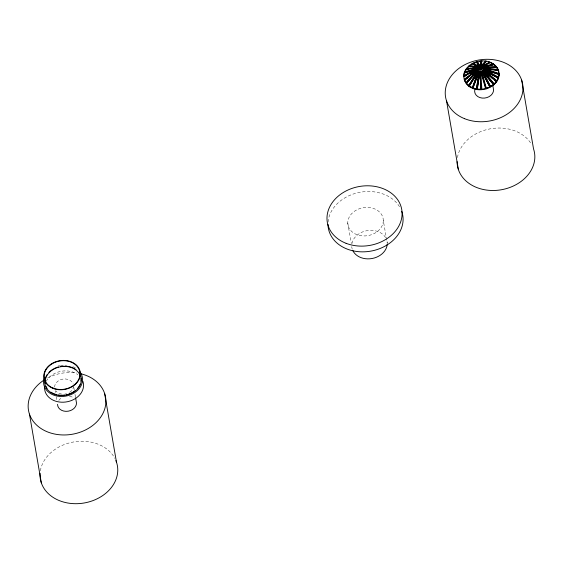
<?xml version="1.0" encoding="UTF-8"?>
<svg xmlns="http://www.w3.org/2000/svg" width="563" height="563" viewBox="0 0 563 563"><rect width="100%" height="100%" fill="white"/><g stroke="black" fill="none" stroke-linecap="round" stroke-linejoin="round"><path stroke-width="0.42" stroke-dasharray="2.81 2.11" d="M383.297 220.407A17.861 14.152 -9.8 0 1 356.815 234.63A17.861 14.152 -9.8 0 1 356.485 210.006A17.861 14.152 -9.8 0 1 383.297 220.407L387.253 243.322A17.861 14.152 -9.8 0 0 386.598 239.683M347.765 222.955L351.284 243.322M73.809 387.464L74.253 390.039M74.992 394.332L75.442 396.915M55.195 390.799L55.491 392.517M56.237 396.816L56.828 400.251M58.826 400.448A9.529 7.551 -9.8 0 1 62.303 397.457M69.495 396.253A9.529 7.551 -9.8 0 1 73.739 397.957M47.651 377.97A39.086 30.965 -9.8 0 1 76.343 372.924M40.367 470.788A39.086 30.965 -9.8 0 1 73.894 441.913A39.086 30.965 -9.8 0 1 114.838 458.345M73.528 385.972A9.529 7.551 -9.8 0 1 68.777 392.833M66.49 393.734A9.529 7.551 -9.8 0 1 64.865 394.065M61.585 394.037A9.529 7.551 -9.8 0 1 55.843 390.856M54.583 387.14A9.529 7.551 -9.8 0 1 62.838 379.103A9.529 7.551 -9.8 0 1 73.211 384.022M46.257 381.292A19.606 15.532 -9.8 0 1 77.87 374.655M58.052 366.049A19.606 15.532 -9.8 0 1 59.713 365.654M60.558 365.493A19.606 15.532 -9.8 0 1 66.49 365.232M72.845 366.696A19.606 15.532 -9.8 0 1 75.632 368.089M352.149 248.797A17.861 14.152 -9.8 0 1 351.755 246.608M351.917 243.624A17.861 14.152 -9.8 0 1 366.985 230.668A17.861 14.152 -9.8 0 1 385.641 237.649M328.06 222.012A37.763 29.916 -9.8 0 1 359.75 192.328A37.763 29.916 -9.8 0 1 400.455 208.409M457.445 157.57A39.086 30.965 -9.8 0 1 490.464 128.786A39.086 30.965 -9.8 0 1 531.514 144.402"/><path stroke-width="0.84" d="M481.675 66.751L481.752 66.223L489.894 62.05L489.817 62.584L481.675 66.751L486.488 61.128L489.894 62.05M476.368 88.933L479.176 71.712L476.544 88.961L472.955 88.011L479 71.684M477.269 89.074L479.901 71.825L481.02 89.243L477.269 89.074L479.993 71.839M463.736 75.752L476.833 68.799L477.206 69.087L464.116 76.04L463.736 75.752L464.229 72.789L480.183 67.82L494.089 64.625L496.904 67.398L498.67 70.72L468.613 66.068L466.354 68.552L466.671 68.975L477.853 67.806L477.544 67.384L466.354 68.552M498.346 77.546L499.121 74.316L483.645 69.376L498.346 77.546L499.121 74.316M472.589 88.335C483.976 93.409 502.273 84.591 498.642 70.664M480.007 66.68L480.992 60.888L477.333 61.501L480.007 66.68L480.992 60.888M480.851 66.082L481.928 60.832L485.587 60.994L485.595 61.536L480.858 66.624L480.851 66.082L485.587 60.994M480.858 66.624L481.928 60.832M482.407 67.046L482.561 66.547L490.704 62.373L493.631 63.999L493.477 64.499L482.407 67.046L484.63 65.913M490.549 62.88L490.704 62.373M478.191 71.36L472.399 87.744L478.444 71.417L469.225 86.069L472.399 87.744M472.955 88.011L479.176 71.712M483.005 67.49L483.216 67.032L494.293 64.485L496.531 66.694L496.32 67.152L483.005 67.49L484.708 67.096M494.075 64.942L494.293 64.485M464.468 72.05L465.89 69.228L477.072 68.06L477.431 68.419L464.827 72.409L464.468 72.05L477.072 68.06M465.777 70.002C461.125 76.575 465.277 85.928 472.624 88.285M464.827 72.409L465.89 70.298M496.707 81.03L498.389 78.018L483.42 70.044L496.707 81.03L498.389 78.018M468.564 85.583L477.846 70.973L468.873 85.682L466.326 83.373L477.537 70.875M478.444 71.417L469.225 86.069M483.427 68.053L483.687 67.651L496.995 67.314L498.403 69.96L498.149 70.354L483.427 68.053L485.925 67.989M491.745 67.841L496.742 67.715L496.995 67.314M483.645 68.693L483.927 68.362L499.121 73.57L498.839 73.901L483.645 68.693L488.839 69.509M465.854 82.754L477.072 70.255L477.424 70.41L466.213 82.909L464.454 80.108L466.213 82.909M466.326 83.373L477.846 70.973M466.129 69.291L470.189 65.343M494.032 84.133L496.496 81.515L482.998 70.657L494.032 84.133L496.496 81.515M486.488 61.128L480.183 67.82L464.334 80.199M476.833 69.545L464.208 79.397L464.588 79.622L477.206 69.77L476.833 69.545L463.736 76.498L464.109 76.723M464.806 80.263L468.127 77.673M472.111 74.562L477.424 70.41M469.275 65.498L472.202 63.513L478.451 67.293L469.521 65.977L469.275 65.498L478.205 66.814M471.421 64.513L476.938 62L480.183 67.82L494.04 84.753M490.493 86.632L493.582 84.57L482.4 71.17L490.493 86.632L493.582 84.57M481.738 71.515L489.838 86.969L481.738 71.515L486.348 88.356L489.761 87.012M486.348 88.356L489.838 86.969M464.883 76.315L466.424 75.491M470.274 73.45L471.815 72.634M473.356 71.811L477.206 69.77M473.019 63.091L476.432 61.747L479.19 66.906L473.187 63.612L473.019 63.091L479.014 66.392M473.187 63.612L474.553 63.07M465.39 72.831L477.206 69.087M482.561 66.547L493.631 63.999M479.233 61.613L481.534 61.226M467.1 69.502L468.824 69.319M472.266 68.96L473.99 68.777M475.707 68.602L477.431 68.419M483.216 67.032L496.531 66.694M481.02 89.243L479.901 71.825M470.548 66.73L468.613 66.068M472.983 67.088L474.609 67.328M476.228 67.567L477.853 67.806M483.687 67.651L498.403 69.96M488.276 62.007L490.415 62.592M473.131 88.039L476.544 88.961M483.645 69.376L498.839 74.583M478.451 67.293L472.202 63.513M491.147 62.993L494.089 64.625M492.013 63.689L493.477 64.499M483.92 69.108L498.628 77.279M498.656 78.088L480.183 67.82L468.916 86.301L476.868 89.489L480.183 67.82L486.066 88.926M483.42 70.044L488.571 72.901M490.042 73.718L497.389 77.807M464.229 72.789L464.602 73.077M483.68 69.847L496.967 80.833M482.998 70.657L489.641 76.153M490.971 77.251L492.963 78.897M494.293 79.995L496.285 81.649M466.636 83.472L468.873 85.682M465.89 69.228L466.241 69.594M483.209 70.523L494.244 84M482.4 71.17L493.427 84.647M477.333 61.501L479.915 66.138M479.19 66.906L476.432 61.747M496.742 67.715L497.798 69.699M482.547 71.093L490.647 86.547M521.669 80.15L533.541 148.892A39.086 30.965 -9.8 0 1 500.979 189.822A39.086 30.965 -9.8 0 1 457.1 161.658M492.829 85.485L493.258 87.997A9.529 7.551 -9.8 0 1 484.497 98.082A9.529 7.551 -9.8 0 1 474.778 89.784M446.536 100.897L458.409 169.639M104.591 393.361L116.464 462.103M75.59 397.774L76.181 401.208A9.529 7.551 -9.8 0 1 68.243 411.187A9.529 7.551 -9.8 0 1 57.546 404.318M29.459 414.108L41.331 482.85M498.48 71.726L498.839 73.901M81.178 373.846A39.086 30.965 -9.8 0 1 99.925 418.246A39.086 30.965 -9.8 0 1 40.501 428.176A39.086 30.965 -9.8 0 1 44.097 380.039M115.894 460.583A39.086 30.965 -9.8 0 1 83.901 503.033A39.086 30.965 -9.8 0 1 40.079 473.244M82.902 381.348A19.606 15.532 -9.8 0 1 65.547 402.031A19.606 15.532 -9.8 0 1 44.667 386.119M79.974 371.974A19.606 15.532 -9.8 0 1 65.575 396.155A19.606 15.532 -9.8 0 1 44.238 377.942M79.791 373.832A18.396 14.575 -9.8 0 1 66.835 394.923A18.396 14.575 -9.8 0 1 44.773 381.953M45.406 378.118A18.396 14.575 -9.8 0 1 47.243 374.472M48.875 372.474A18.396 14.575 -9.8 0 1 53.267 369.068M53.949 368.695A18.396 14.575 -9.8 0 1 58.362 366.963M60.713 366.443A18.396 14.575 -9.8 0 1 63.098 366.168M64.689 366.126A18.396 14.575 -9.8 0 1 72.24 367.569M73.056 367.92A18.396 14.575 -9.8 0 1 76.026 369.666M80.903 378.23A18.03 14.286 -9.8 0 1 80.896 381.228M80.108 384.205A18.03 14.286 -9.8 0 1 77.553 388.371M75.16 390.666A18.03 14.286 -9.8 0 1 72.669 392.348M72.001 392.714A18.03 14.286 -9.8 0 1 68.419 394.191M67.673 394.41A18.03 14.286 -9.8 0 1 66.153 394.776M64.59 395.036A18.03 14.286 -9.8 0 1 58.39 394.987M56.905 394.698A18.03 14.286 -9.8 0 1 51.043 392.235M47.074 388.336A18.03 14.286 -9.8 0 1 46.004 386.309M45.23 383.424A18.03 14.286 -9.8 0 1 45.139 381.932M45.16 381.179A18.03 14.286 -9.8 0 1 61.219 366.654A18.03 14.286 -9.8 0 1 80.396 376.042M387.238 244.068A17.861 14.152 -9.8 0 1 371.995 258.523A17.861 14.152 -9.8 0 1 352.649 250.197M401.708 211.308A37.763 29.916 -9.8 0 1 370.827 251.126A37.763 29.916 -9.8 0 1 327.976 224.37M485.531 88.581L481.858 89.172L480.837 71.761L485.531 88.581M52.901 388.35A18.396 14.575 -9.8 0 0 80.368 373.973A18.396 14.575 -9.8 0 0 52.957 362.966A18.396 14.575 -9.8 0 0 52.901 388.35M53.084 388.09A18.03 14.286 -9.8 0 0 80.009 373.994A18.03 14.286 -9.8 0 0 53.14 363.212A18.03 14.286 -9.8 0 0 53.084 388.09M346.111 243.329A37.763 29.916 -9.8 0 0 402.095 213.264A37.763 29.916 -9.8 0 0 345.422 191.272A37.763 29.916 -9.8 0 0 346.111 243.329M464.602 118.694A39.086 30.965 -9.8 0 0 522.978 88.131A39.086 30.965 -9.8 0 0 464.728 64.759A39.086 30.965 -9.8 0 0 464.602 118.694"/></g></svg>
